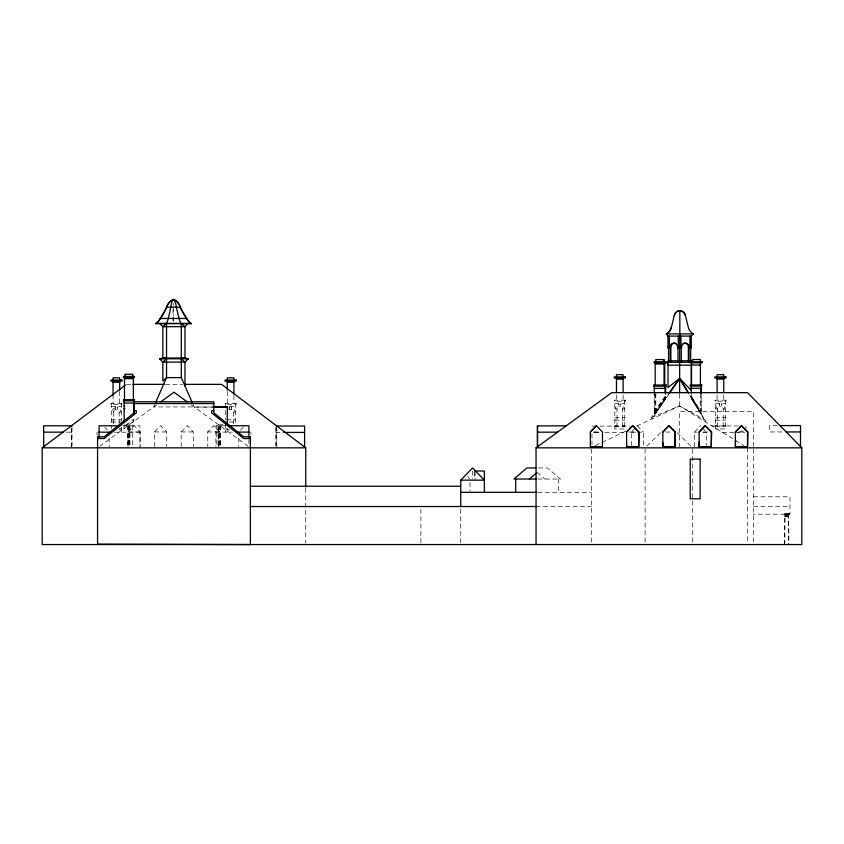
<?xml version="1.0" encoding="UTF-8"?>
<svg xmlns="http://www.w3.org/2000/svg" width="844" height="844" viewBox="0 0 844 844"><rect width="100%" height="100%" fill="white"/><g stroke="black" fill="none" stroke-linecap="round" stroke-linejoin="round"><path stroke-width="0.63" stroke-dasharray="4.22 3.17" d="M691.373 394.137L691.373 398.695L701.132 413.834L691.932 398.695L691.373 396.48L701.132 411.545L701.132 394.749M784.561 544.549L784.846 513.89M784.772 544.549L785.025 513.89M133.721 419.31L133.637 421.589L124.142 426.283L133.721 419.31L133.721 421.525M119.131 423.656L119.131 412.157A2.764 2.764 0 0 0 117.084 409.488L117.474 406.629M233.366 423.656L233.366 412.157A2.764 2.764 0 0 0 231.319 409.488L231.71 406.629M622.555 426.737L622.555 409.023A2.764 2.764 0 0 0 620.509 406.344L620.899 403.485M723.181 426.737L723.181 409.023A2.764 2.764 0 0 0 721.135 406.344L721.525 403.485M789.309 514.165L784.076 513.838L789.404 513.838L788.655 515.093M788.655 516.792L784.814 516.792M154.79 404.592L153.766 406.935L194.162 406.935L193.139 404.592M668.743 394.412L652.064 418.877L651.441 417.453L668.195 394.264M655.324 413.76L665.673 398.695L665.673 394.159M664.998 396.48L654.237 411.619L654.237 413.834L664.998 398.695L664.998 394.159M665.673 396.48L654.902 411.619L654.902 413.834L665.673 398.695L654.891 413.76L654.902 393.895M664.998 398.695L654.216 413.76L654.237 393.895M784.224 513.933C783.992 516.264 788.834 516.095 789.245 514.249M128.035 446.529L128.035 431.949L134.101 425.587L140.167 431.949L140.167 446.529M154.61 446.529L154.61 431.949L160.677 425.587L166.743 431.949L166.743 446.529M181.186 446.529L181.186 431.949L187.252 425.587L193.318 431.949L193.318 446.529M240.498 430.134L244.834 425.587M631.301 445.516L631.301 432.16L635.637 427.613M694.412 446.74L694.412 432.16L700.488 425.787M646.947 446.054L661.601 431.748M99.676 446.307L156.604 404.867M595.431 445.442L626.037 431.084M636.756 426.062L679.631 405.953L705.088 420.133L705.542 421.937L688.936 394.064M651.441 417.453L679.631 405.953L743.733 445.495M788.697 516.728L784.677 516.697M115.417 407.821L115.206 407.852A4.463 4.463 0 0 0 111.904 412.157L113.592 412.157A2.764 2.764 0 0 1 115.649 409.488L117.084 409.488M229.22 409.762A2.764 2.764 0 0 1 229.885 409.488L231.319 409.488M617.017 426.737L617.017 409.023A2.764 2.764 0 0 1 619.074 406.344L620.509 406.344M717.643 426.737L717.643 409.023A2.764 2.764 0 0 1 719.7 406.344L721.135 406.344M614.812 417.97L624.771 417.369M715.427 417.97L725.397 417.369M194.394 407.103L212.53 407.072L194.31 407.04M126.357 384.358L131.569 384.358M165.487 384.358L182.452 384.358M691.373 398.695L701.111 413.76L701.132 393.832M614.812 403.485L624.771 403.485M715.427 403.485L725.397 403.485M111.387 406.629L121.346 406.629M229.357 406.629L235.582 406.629M617.017 409.023L615.329 409.023A4.558 4.558 0 0 1 618.842 404.677M622.555 409.023L624.254 409.023A4.494 4.494 0 0 0 620.73 404.677M717.643 409.023L715.955 409.023A4.558 4.558 0 0 1 719.468 404.677M723.181 409.023L724.88 409.023A4.494 4.494 0 0 0 721.356 404.677M654.237 410.511L655.83 410.511L655.83 393.895M119.131 412.157L120.829 412.157A4.494 4.494 0 0 0 117.305 407.821M233.366 412.157L235.065 412.157A4.494 4.494 0 0 0 231.541 407.821M111.387 419.795L121.346 419.795M226.867 419.795L235.582 419.795M614.812 420.185L624.771 420.185M715.427 420.185L725.397 420.185M111.387 422.011L121.346 422.011M229.357 422.011L235.582 422.011M218.659 424.754L223.597 424.754M124.785 425.176L124.142 425.176L124.142 428.499M777.335 425.576L769.622 425.576L769.622 431.949L782.356 431.949M225.274 425.745L215.895 425.745L215.895 446.687M614.812 425.629L617.017 425.629M622.555 425.629L624.771 425.629M715.427 425.629L717.643 425.629M723.181 425.629L725.397 425.629M122.791 425.809L139.935 425.809L139.935 446.761M712.019 425.925L738.141 425.925M591.971 426.114L594.609 426.114M599.862 426.114L630.067 426.114M614.812 426.737L624.771 426.737M715.427 426.737L725.397 426.737M119.131 428.773L121.346 428.773M225.622 428.773L227.827 428.773L227.827 429.881M119.131 429.881L121.346 429.881M225.622 429.881L232.258 429.881M740.051 431.157L743.691 431.157M128.035 431.949L140.167 431.949M154.61 431.949L166.743 431.949M181.186 431.949L193.318 431.949M207.413 431.949L219.894 431.949L219.894 446.529M593.353 432.044L599.862 432.044M629.434 432.044L636.714 432.044M665.705 432.044L671.771 432.044M703.179 432.044L708.032 432.044M738.226 432.044L744.292 432.044M66.011 432.149L72.004 432.149M114.415 432.181L139.935 432.181M215.895 432.107L232.416 432.107M594.155 432.16L599.008 432.16M631.301 432.16L636.154 432.16M637.368 432.16L643.434 432.16L643.434 446.74M694.412 432.16L696.838 432.16M702.915 432.16L706.555 432.16L706.555 445.516M275.724 432.413L282.286 432.413M722.337 432.297L734.164 432.297M735.472 432.297L744.661 432.297M594.566 432.476L599.746 432.476M604.926 432.476L623.062 432.476M538.44 467.956L547.397 467.956L560.416 479.033L537.153 479.033M537.807 492.316L591.412 492.316M753.407 496.778L789.942 496.778L789.942 514.207L753.407 514.207M753.407 506.305L789.942 506.305M536.045 506.527L591.412 506.527M789.393 514.07L784.16 514.165M784.16 514.555L789.309 514.555L789.245 513.933M784.224 514.249L784.814 515.03L788.655 515.03M191.272 404.825L248.252 446.307M537.153 472.387L544.907 479.033M677.162 432.634L690.898 446.054M702.219 427.613L706.555 432.16M637.368 425.787L643.434 432.16M219.894 431.949L213.827 425.587L207.761 431.949L207.761 446.529M104.835 427.402L107.431 430.134M689.675 394.908L705.088 420.133M691.373 396.48L701.132 413.834L692.27 397.819M467.766 476.079L469.433 479.118M719.31 403.485L719.7 406.344M618.684 403.485L619.074 406.344M229.494 406.629L229.885 409.488M115.259 406.629L115.649 409.488M788.634 513.89L788.908 544.549M788.454 513.89L788.707 544.549M701.132 411.545L701.132 410.437L700.246 410.437L700.246 395.108M753.407 446.55L753.407 411.577L679.631 411.577L679.631 446.55M753.407 449.135L753.407 543.283M747.541 447.837L747.541 543.241M745.969 425.925L745.98 428.478M725.397 400.161L725.397 428.952L715.427 428.952L715.427 400.161M723.741 394.908L723.741 400.161M717.094 394.908L717.094 400.161M692.734 449.145L692.734 543.241M679.631 394.169L679.631 405.953M655.155 393.895L655.155 410.511M645.122 449.145L645.122 544.549M624.771 400.161L624.771 428.952L614.812 428.952L614.812 400.161M623.115 394.908L623.115 400.161M616.468 394.908L616.468 400.161M591.971 433.7L591.971 444.63M591.412 449.145L591.412 544.549M558.612 479.033L558.612 492.316M475.056 471.005L475.109 480.141M474.55 472.302L474.55 478.833M472.566 471.005L472.566 478.833M469.981 482.578L469.981 491.102M460.75 509.154L460.75 543.23M420.892 509.154L420.892 543.23M305.739 488.275L305.739 543.241M276.779 428.594L276.779 446.993M276.368 426.041L276.368 446.993M275.724 427.317L275.724 446.993M250.9 431.949L250.9 434.375M248.927 439.397L248.927 446.687M238.768 438.025L238.768 446.529M235.582 403.305L235.582 424.532M233.925 395.414L233.925 403.305M227.279 391.468L227.279 403.305M225.622 403.305L225.622 419.795M225.622 423.266L225.622 432.086M220.695 425.745L220.695 446.687M219.999 425.745L219.999 446.687M219.261 425.745L219.261 446.687M218.248 425.745L218.248 446.687M216.908 425.745L216.908 446.687M173.495 303.281L173.495 305.834M173.495 307.111L173.495 316.036M173.495 317.312L173.495 321.142M173.009 309.664L173.009 316.036M173.009 317.312L173.009 321.142M132.603 425.809L132.603 446.761M129.965 425.809L129.965 446.761M129.649 425.809L129.649 446.761M129.048 425.809L129.048 446.761M128.858 425.809L128.858 446.761M128.583 425.809L128.583 446.761M128.172 425.809L128.256 446.761M127.571 425.809L127.571 446.761M121.346 403.305L121.346 420.956M121.346 427.053L121.346 432.086M119.69 391.468L119.69 403.305M113.592 412.157L113.592 423.656M113.043 394.443L113.043 403.305M111.387 403.305L111.387 428.773M109.171 438.025L109.171 446.529M97.039 431.949L97.039 435.599M72.004 427.053L72.004 446.729M71.729 428.33L71.729 446.729M71.265 428.33L71.265 446.729M228.713 408.148A4.547 4.547 0 0 1 229.652 407.821M625.33 400.161L614.253 400.161L614.253 401.269L625.33 401.269L625.33 400.161M725.945 400.161L714.879 400.161L714.879 401.269L725.945 401.269L725.945 400.161M121.905 403.305L110.828 403.305L110.828 404.413L121.905 404.413L121.905 403.305M236.141 403.305L225.063 403.305L225.063 404.413L236.141 404.413L236.141 403.305M218.712 446.687L218.712 425.745L218.659 446.687"/><path stroke-width="1.27" d="M701.132 393.462L701.121 388.293L691.373 388.293M701.121 389.664L701.121 393.114L701.132 391.616M626.596 446.624L626.596 432.044L632.662 425.682L639.14 432.044L638.729 446.624L626.596 446.624L626.659 444.197M662.856 446.624L662.856 432.044L668.923 425.682L675.411 432.044L674.989 446.624L662.856 446.624L662.962 442.973M699.117 446.624L699.117 432.044L705.194 425.682L711.671 432.044L711.26 446.624L699.117 446.624L699.265 441.76M735.388 446.624L735.388 432.044L741.454 425.682L747.932 432.044L747.52 446.624L735.388 446.624L735.557 440.547M679.715 333.886L679.631 392.85M671.529 326.712A10.74 9.305 -90 0 1 666.475 333.886A10.74 9.305 90 0 0 671.529 326.712L674.261 315.582A6.668 5.771 90 0 1 679.821 310.729A6.668 5.771 -90 0 1 685.412 315.582L688.145 326.712A10.74 9.305 -90 0 0 693.209 333.886L691.257 336.102L691.257 348.066L689.063 348.066M155.813 402.24L166.532 377.606L166.532 323.357A15.361 5.686 -90 0 0 168.22 318.473A88.525 32.758 -90 0 0 170.783 307.174A12.048 4.452 -90 0 1 172.872 300.221L173.495 299.451A12.059 11.204 90 0 1 180.31 307.174A88.525 82.237 -90 0 0 186.735 318.473A15.361 14.264 90 0 0 190.944 323.357L191.409 323.695L155.57 323.695L156.045 323.357A15.361 14.264 90 0 0 160.255 318.473A88.525 82.237 -90 0 0 166.679 307.174A12.059 11.077 -90 0 1 173.495 299.462A12.059 11.077 -90 0 1 180.236 307.174A88.525 81.319 -90 0 0 186.587 318.473A15.361 14.105 -90 0 0 190.744 323.357L191.208 323.695M166.352 323.695L162.85 326.67L162.85 358.046L159.527 358.784L162.85 362.108L184.984 362.108L188.307 358.784L184.984 358.046L162.85 358.046M669.471 393.346L678.903 379.515M668.965 393.209L679.631 378.45L691.257 390.329L691.257 365.167L668.005 365.167L666.844 362.255L692.418 362.255M596.402 425.682L590.336 432.044L590.336 446.624L602.468 446.624L602.468 432.044L596.402 425.682L590.336 432.044M460.75 480.141L472.566 467.956L484.382 480.141L460.75 480.141L460.75 506.527M188.307 323.357L184.984 326.67L184.984 358.046M166.532 358.784L162.85 362.108L162.85 380.992L166.532 377.606L181.302 377.606L192.105 402.24M529.41 479.033L536.193 473.22M688.335 392.713L679.631 378.45L668.005 387.48L668.005 360.799L691.257 360.799L691.257 362.255M536.045 544.549L536.045 447.837L611.721 392.66L747.541 392.66L801.8 447.837L801.8 544.549L42.2 544.549L42.2 447.837L125.302 385.149M160.824 401.797L173.969 392.228L187.104 401.797M155.771 323.695L156.245 323.357A15.361 14.105 -90 0 0 160.402 318.473A88.525 81.319 -90 0 0 166.753 307.174M166.532 358.046L159.527 358.784L188.307 358.784L181.302 358.046M213.827 407.103L227.31 407.04L227.31 423.646M212.825 407.072L227.31 407.04L213.353 407.04M174.107 300.221A12.059 4.463 -90 0 0 173.495 299.462L173.02 300.021M180.31 307.174L166.679 307.174A12.059 11.204 -90 0 1 173.495 299.462A12.059 4.769 -90 0 1 176.396 307.174A88.525 34.994 -90 0 0 179.128 318.473A15.361 6.066 90 0 0 180.911 323.357L181.112 323.695M160.255 318.473L186.735 318.473M156.045 323.357L190.944 323.357M693.441 333.886L666.232 333.886L668.005 336.102L668.005 348.066L670.199 348.066M668.005 336.102L691.257 336.102M668.005 346.873L670.885 346.873L670.885 360.799M669.925 348.066L669.925 346.873A4.558 3.956 -90 0 1 673.818 343.16A4.558 3.956 -90 0 1 677.711 346.873L681.551 346.873A4.558 3.956 -90 0 1 685.444 343.16A4.558 3.956 -90 0 1 689.337 346.873L689.337 348.066M691.257 346.873L688.366 346.873L688.366 360.799M655.187 364.007L664.049 364.007M691.542 365.041L700.404 365.041M124.501 378.671L133.363 378.671M616.468 379.125L623.115 379.125M717.094 379.125L723.741 379.125M113.043 382.258L119.69 382.258M227.279 382.258L233.925 382.258M132.877 384.358L164.179 384.358M185.058 384.358L221.582 384.358L305.739 447.837L305.739 487.041M654.237 388.367L664.998 388.367M124.142 403.031L133.721 403.031M134.101 403.548L213.827 403.548M124.142 405.89L124.785 405.89M124.142 408.57L124.785 408.57M134.101 410.659L136.295 410.659L136.295 412.874L104.213 438.521L97.566 438.521M213.827 410.659L211.633 410.659L211.633 412.874L243.726 438.521L250.373 438.521M779.909 425.576L800.502 425.576L800.502 446.529M227.869 425.745L248.927 425.745L248.927 436.97M72.004 425.787L43.677 425.787L43.677 446.729M118.835 425.809L99.054 425.809L99.054 437.034M566.261 425.809L537.406 425.903L537.406 446.856M276.368 426.041L304.6 426.041L304.6 446.993M626.596 432.044L632.662 425.682L638.729 432.044L638.729 446.624M662.856 432.044L668.923 425.682L674.989 432.044L674.989 446.624M699.117 432.044L705.194 425.682L711.26 432.044L711.26 446.624M735.388 432.044L741.454 425.682L747.52 432.044L747.52 446.624M786.175 431.949L800.502 431.949M43.677 432.149L63.384 432.149M99.054 432.181L110.923 432.181M237.08 432.107L248.927 432.107M537.544 432.17L557.536 432.17M283.595 432.413L304.6 432.413M42.2 447.837L305.739 447.837M536.045 447.837L801.8 447.837M535.877 467.956L526.92 467.956L513.901 479.033L536.51 479.033M474.55 471.005L484.382 471.005L484.382 492.316M250.373 486.228L460.75 486.228M460.75 492.316L536.541 492.316M250.373 506.527L536.541 506.527M97.566 544.127L250.373 544.549L250.373 436.77L243.726 436.77L213.827 412.874L213.827 401.797L134.101 401.797L134.101 412.874L104.213 436.77L97.566 436.77L97.566 544.549M181.302 358.784L184.984 362.108L184.984 386.014M159.527 323.357L162.85 326.67L184.984 326.67L181.302 323.357L181.302 377.606M679.631 378.45L688.271 392.945M701.121 389.559L701.132 392.449M723.741 376.909L723.741 374.694L717.094 374.694L717.094 392.27M723.741 378.017L723.741 392.27M701.111 386.077L701.111 393.346M700.404 361.717L700.404 359.502L692.65 359.502L692.65 361.717M700.404 362.825L700.404 384.969M691.542 362.825L691.542 384.969M691.373 386.077L691.373 392.966M690.698 346.873L690.698 360.799M689.949 336.102L689.949 346.873M689.337 360.799L689.337 362.255M689.063 346.873L689.063 362.255M681.551 346.873L681.551 348.066L677.711 348.066L677.711 346.873M681.551 360.799L681.551 362.255M681.277 346.873L681.277 360.799M680.939 336.102L680.939 346.873M685.37 315.582A6.668 5.771 90 0 0 679.821 310.729L679.842 333.886M678.312 336.102L678.312 346.873M677.985 346.873L677.985 362.255M677.711 360.799L677.711 362.255M670.199 346.873L670.199 362.255M669.925 360.799L669.925 362.255M669.313 336.102L669.313 346.873M668.564 346.873L668.564 360.799M665.673 386.151L665.673 392.998M665.557 385.043L665.557 386.151M665.156 361.791L665.156 362.899M664.998 386.151L664.998 392.998M664.713 362.899L664.713 385.043M664.165 361.791L664.165 359.576L655.746 359.576L655.746 361.791M664.049 362.899L664.049 385.043M663.489 359.576L663.489 361.791M655.187 362.899L655.187 385.043M654.754 361.791L654.754 362.899M654.353 385.043L654.237 393.177M623.115 376.909L623.115 374.694L616.468 374.694L616.468 392.27M623.115 378.017L623.115 392.27M537.544 425.809L537.544 446.75M515.705 479.033L515.705 492.316M233.925 380.053L233.925 377.838L227.279 377.838L227.279 380.053M233.925 381.161L233.925 394.095M227.279 381.161L227.279 390.15M133.721 399.708L133.721 414.298M133.363 377.563L133.363 399.708M132.803 376.456L132.803 374.24L125.06 374.24L125.06 376.456M124.501 376.456L124.501 399.708M124.142 399.708L124.142 421.346M119.69 380.053L119.69 377.838L113.043 377.838L113.043 380.053M119.69 381.161L119.69 390.15M113.043 381.161L113.043 395.414M682.933 343.635A4.558 3.956 -90 0 1 688.588 346.873M670.674 346.873A4.558 3.956 -90 0 1 676.329 343.635M674.303 315.582A6.668 5.771 -90 0 1 679.863 310.729M172.83 300.221A12.059 4.769 -90 0 1 173.495 299.462M701.121 391.437L701.121 391.437M702.06 361.717L689.886 361.717L689.886 362.825L702.06 362.825L702.06 361.717M665.821 361.791L654.079 361.791L654.079 362.899L665.821 362.899L665.821 361.791M134.47 376.456L123.393 376.456L123.393 377.563L134.47 377.563L134.47 376.456M625.33 376.909L614.253 376.909L614.253 378.017L625.33 378.017L625.33 376.909M725.945 376.909L714.879 376.909L714.879 378.017L725.945 378.017L725.945 376.909M121.905 380.053L110.828 380.053L110.828 381.161L121.905 381.161L121.905 380.053M236.141 380.053L225.063 380.053L225.063 381.161L236.141 381.161L236.141 380.053M666.222 385.043L653.678 385.043L653.678 386.151L666.222 386.151L666.222 385.043M701.67 384.969L690.265 384.969L690.265 386.077L701.691 386.077L701.691 384.969M134.47 399.708L123.393 399.708L123.393 400.816L134.47 400.816L134.47 399.708M700.14 459.125L690.223 459.125L690.223 498.804L700.14 498.804L700.14 459.125"/></g></svg>
